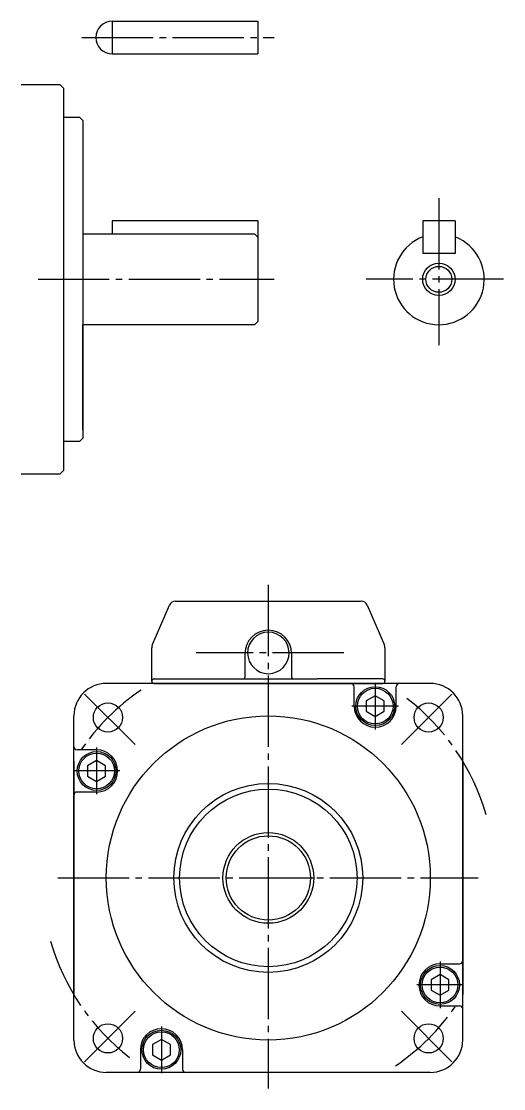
# Model space of a CAD drawing. Extents: x -169 to 177, y -107 to 129.
# Drawn here: x 102.5 to 176.9, y -36 to 128.6 of the extents above; entities that cross this region are included whole.
import ezdxf

# ---------------------------------------------------------------- set-up
doc = ezdxf.new("R2010")
doc.units = 0
doc.linetypes.add('DASH_CENTER', pattern=[14, 11, -1, 1, -1])
doc.layers.get('0').update_dxf_attribs({"linetype": 'CONTINUOUS'})

msp = doc.modelspace()

# ---------------------------------------------------------------- linework, layer by layer
at = {"color": 7, "linetype": 'CONTINUOUS'}
for p, q in [((116.46, 128.62), (138.96, 128.62)), ((116.46, 128.62), (116.46, 123.62)), ((138.96, 128.62), (138.96, 123.62)), ((116.46, 123.62), (138.96, 123.62)), ((108.46, 118.83), (102.46, 118.83)), ((108.46, 118.83), (102.46, 118.83)), ((108.46, 118.83), (108.96, 118.33)), ((108.96, 118.33), (108.96, 63.53)), ((108.96, 118.33), (108.96, 63.53)), ((109.26, 113.83), (111.46, 113.83)), ((109.26, 113.83), (111.46, 113.83)), ((111.46, 113.83), (111.96, 113.33)), ((111.46, 113.83), (111.96, 113.33)), ((111.96, 113.33), (111.96, 88.83)), ((111.96, 113.33), (111.96, 88.83)), ((116.46, 97.83), (116.46, 95.83)), ((138.96, 97.83), (116.46, 97.83)), ((138.96, 97.83), (138.96, 82.33)), ((138.96, 97.83), (138.96, 82.33)), ((164.4, 97.83), (164.4, 92.83)), ((169.4, 97.83), (164.4, 97.83)), ((169.4, 97.83), (169.4, 92.83)), ((111.96, 95.83), (138.46, 95.83)), ((112.46, 95.83), (138.46, 95.83)), ((138.96, 95.33), (138.46, 95.83)), ((138.96, 95.33), (138.46, 95.83)), ((169.4, 92.83), (164.4, 92.83)), ((111.96, 88.83), (111.96, 64.33)), ((111.96, 88.83), (111.96, 64.33)), ((138.46, 81.83), (138.96, 82.33)), ((138.46, 81.83), (138.96, 82.33)), ((138.46, 81.83), (111.96, 81.83)), ((111.96, 70.39), (111.96, 81.83)), ((138.46, 81.83), (112.46, 81.83)), ((125.86, 81.83), (113.46, 81.83)), ((111.96, 65.59), (111.96, 70.98)), ((111.96, 64.33), (111.46, 63.83)), ((111.96, 64.33), (111.46, 63.83)), ((108.96, 63.53), (108.96, 59.33)), ((108.96, 63.53), (108.96, 59.33)), ((111.46, 63.83), (109.26, 63.83)), ((111.46, 63.83), (109.26, 63.83)), ((108.46, 58.83), (108.96, 59.33)), ((102.46, 58.83), (108.46, 58.83)), ((102.46, 58.83), (108.46, 58.83)), ((122.66, 32.39), (125.32, 38.59)), ((126.23, 39.2), (150.08, 39.2)), ((150.08, 39.2), (150.58, 39.2)), ((150.58, 39.2), (154.92, 39.2)), ((155.83, 38.59), (158.49, 32.39)), ((122.58, 26.85), (122.58, 31.99)), ((158.58, 31.99), (158.58, 26.85)), ((136.98, 31.1), (136.98, 27.4)), ((144.18, 31.1), (144.18, 27.4)), ((165.58, 26.5), (115.58, 26.5)), ((158.58, 26.5), (122.58, 26.5)), ((122.93, 27.2), (133.01, 27.2)), ((122.98, 26.5), (124.08, 26.5)), ((124.08, 26.5), (125.78, 26.5)), ((125.78, 26.5), (131.08, 26.5)), ((131.08, 26.5), (135.58, 26.5)), ((133.01, 27.2), (140.58, 27.2)), ((148.08, 26.5), (133.08, 26.5)), ((135.58, 26.5), (136.08, 26.5)), ((136.08, 26.5), (145.08, 26.5)), ((140.58, 27.2), (148.14, 27.2)), ((145.08, 26.5), (145.58, 26.5)), ((145.58, 26.5), (150.08, 26.5)), ((148.27, 27.2), (148.14, 27.2)), ((158.23, 27.2), (148.27, 27.2)), ((150.08, 26.5), (152.38, 26.5)), ((152.38, 26.5), (152.88, 26.5)), ((152.88, 26.5), (153.58, 26.5)), ((153.58, 26.5), (154.08, 26.5)), ((154.08, 26.5), (158.18, 26.5)), ((153.83, 23), (153.83, 26)), ((160.33, 23), (160.33, 26)), ((157.08, 24.6), (155.69, 23.8)), ((155.69, 23.8), (155.69, 22.2)), ((158.46, 23.8), (157.08, 24.6)), ((158.46, 22.2), (158.46, 23.8)), ((110.58, -28.5), (110.58, 21.5)), ((155.69, 22.2), (157.08, 21.4)), ((157.08, 21.4), (158.46, 22.2)), ((170.58, 9.17), (170.58, 21.5)), ((114.08, 16.25), (111.08, 16.25)), ((110.58, 14.5), (110.58, -21.5)), ((114.08, 14.6), (112.69, 13.8)), ((112.69, 13.8), (112.69, 12.2)), ((115.46, 13.8), (114.08, 14.6)), ((115.46, 12.2), (115.46, 13.8)), ((170.58, 14.5), (170.58, 9.17)), ((112.69, 12.2), (114.08, 11.4)), ((114.08, 11.4), (115.46, 12.2)), ((114.08, 9.75), (111.08, 9.75)), ((170.58, 9.17), (170.58, -21.5)), ((170.58, -28.5), (170.58, 9.17)), ((167.08, -16.75), (170.08, -16.75)), ((167.08, -16.75), (170.08, -16.75)), ((167.08, -18.4), (165.69, -19.2)), ((165.69, -19.2), (165.69, -20.8)), ((168.46, -19.2), (167.08, -18.4)), ((168.46, -20.8), (168.46, -19.2)), ((165.69, -20.8), (167.08, -21.6)), ((167.08, -21.6), (168.46, -20.8)), ((167.08, -23.25), (170.08, -23.25)), ((167.08, -23.25), (170.08, -23.25)), ((124.08, -28.4), (122.69, -29.2)), ((122.69, -29.2), (122.69, -30.8)), ((125.46, -29.2), (124.08, -28.4)), ((125.46, -30.8), (125.46, -29.2)), ((120.83, -30), (120.83, -33)), ((122.69, -30.8), (124.08, -31.6)), ((124.08, -31.6), (125.46, -30.8)), ((127.33, -30), (127.33, -33)), ((165.58, -33.5), (115.58, -33.5)), ((158.58, -33.5), (122.58, -33.5))]:
    msp.add_line(p, q, dxfattribs=at)
at = {"color": 1, "linetype": 'DASH_CENTER'}
for p, q in [((111.81, 126.12), (141.46, 126.12)), ((166.9, 101.33), (166.9, 78.69)), ((105.04, 88.83), (141.46, 88.83)), ((176.9, 88.83), (155.7, 88.83)), ((140.58, 41.7), (140.58, -36)), ((152.24, 31.2), (129.47, 31.2)), ((157.08, 26.6), (157.08, 19.4)), ((120.01, 17.07), (111.89, 25.18)), ((161.14, 17.07), (169.26, 25.18)), ((160.68, 23), (153.48, 23)), ((114.08, 16.6), (114.08, 9.4)), ((117.68, 13), (110.48, 13)), ((108.08, -3.5), (172.97, -3.5)), ((147.08, -3.5), (147.58, -3.5)), ((167.08, -16.4), (167.08, -23.6)), ((170.68, -20), (163.48, -20)), ((120.01, -24.07), (111.89, -32.18)), ((161.14, -24.07), (169.26, -32.18)), ((124.08, -26.4), (124.08, -33.6))]:
    msp.add_line(p, q, dxfattribs=at)
at = {"color": 2, "linetype": 'CONTINUOUS'}
msp.add_circle((166.9, 88.83), 2.5, dxfattribs=at)
at = {"color": 7, "linetype": 'CONTINUOUS'}
for centre, radius in [((166.9, 88.83), 2), ((157.08, 23), 3), ((157.08, 23), 2.75), ((115.83, 21.25), 2.25), ((165.32, 21.25), 2.25), ((140.58, -3.5), 25), ((114.08, 13), 3), ((114.08, 13), 2.75), ((140.58, -3.5), 14.57), ((140.58, -3.5), 13.7), ((140.58, -3.5), 7), ((140.58, -3.5), 6.5), ((167.08, -20), 3), ((167.08, -20), 2.75), ((115.83, -28.25), 2.25), ((165.32, -28.25), 2.25), ((124.08, -30), 3), ((124.08, -30), 2.75)]:
    msp.add_circle(centre, radius, dxfattribs=at)
msp.add_arc((116.46, 126.12), 2.5, 90, 270)
for centre, radius, start, end in [((109.26, 114.13), 0.3, 180, 270), ((109.26, 114.13), 0.3, 180, 270), ((166.9, 88.83), 7, 110.9248, 67.9757), ((109.26, 63.53), 0.3, 90, 180), ((109.26, 63.53), 0.3, 90, 180), ((126.23, 38.2), 1, 90, 156.8014), ((154.92, 38.2), 1, 23.1986, 90), ((140.58, 31.1), 3.6, 0, 180), ((140.58, 31.2), 3.2, 270.6474, 270), ((123.58, 31.99), 1, 156.8014, 180), ((157.58, 31.99), 1, 0, 23.1986), ((115.58, 21.5), 5, 90, 180), ((122.93, 26.85), 0.35, 90, 180), ((122.93, 26.85), 0.35, 180, 270), ((136.78, 27.4), 0.2, 270, 0), ((144.38, 27.4), 0.2, 180, 270), ((153.33, 26), 0.5, 0, 90), ((158.23, 26.85), 0.35, 0, 90), ((158.23, 26.85), 0.35, 270, 0), ((160.83, 26), 0.5, 90, 180), ((165.58, 21.5), 5, 0, 90), ((157.08, 23), 3.25, 180, 0), ((111.08, 16.75), 0.5, 180, 270), ((114.08, 13), 3.25, 270, 90), ((111.08, 9.25), 0.5, 90, 180), ((170.08, -16.25), 0.5, 270, 0), ((170.08, -16.25), 0.5, 270, 0), ((167.08, -20), 3.25, 90, 270), ((167.08, -20), 3.25, 90, 270), ((170.08, -23.75), 0.5, 0, 90), ((170.08, -23.75), 0.5, 0, 90), ((124.08, -30), 3.25, 0, 180), ((115.58, -28.5), 5, 180, 270), ((165.58, -28.5), 5, 270, 0), ((120.33, -33), 0.5, 270, 0), ((127.83, -33), 0.5, 180, 270)]:
    msp.add_arc(centre, radius, start, end, dxfattribs=at)
at = {"color": 1, "linetype": 'DASH_CENTER'}
for start, end in [(124.1483, 145.6473), (16.1483, 52.3064), (196.1483, 232.3064), (304.1483, 325.6473)]:
    msp.add_arc((140.58, -3.5), 35, start, end, dxfattribs=at)

doc.saveas('drawing.dxf')
